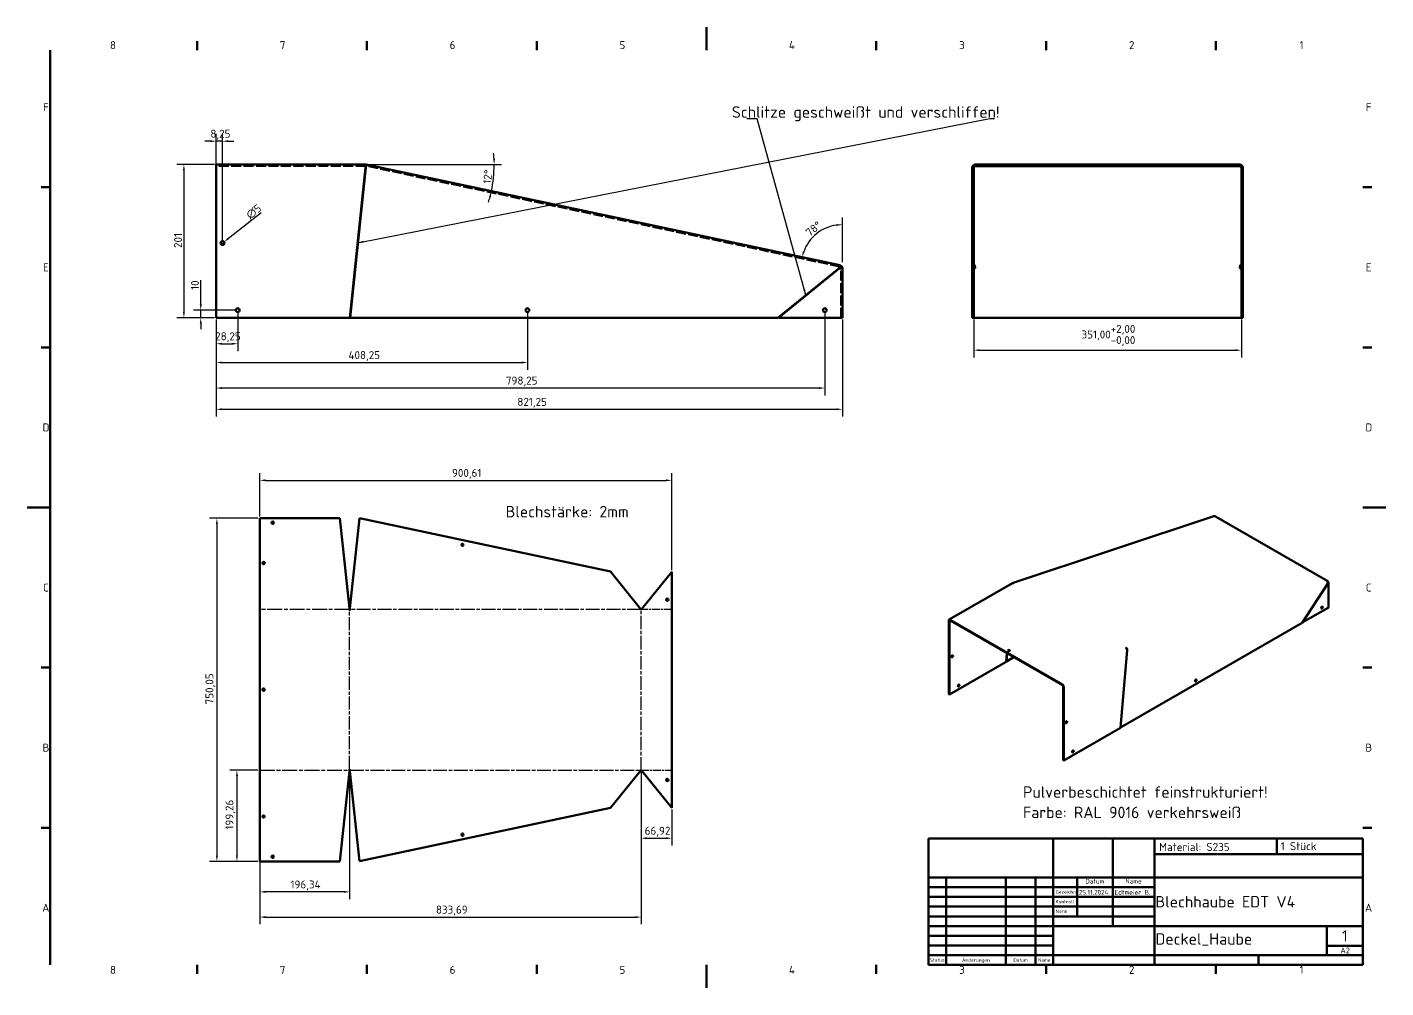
# Model space of a CAD drawing. Header units: millimetres. Extents: x 0 to 1782, y 0 to 1260.
import ezdxf
from ezdxf.enums import TextEntityAlignment as Align

# ---------------------------------------------------------------- set-up
doc = ezdxf.new("R2010")
doc.units = ezdxf.units.MM
doc.header["$LTSCALE"] = 3
doc.linetypes.add('CHAIN', pattern=[0.3543, 0.2362, -0.0295, 0.0591, -0.0295])
doc.linetypes.add('DASHED', pattern=[0.2067, 0.1654, -0.0413])
for name, color, linetype, lineweight in [('Bemaßung (ISO)', 7, 'Continuous', 25), ('Biegungsmittellinie (ISO)', 7, 'CHAIN', 25), ('Rahmen (ISO)', 7, 'Continuous', 70), ('Sichtbar (ISO)', 7, 'Continuous', 50), ('Symbol (ISO)', 7, 'Continuous', 25), ('Titel (ISO)', 7, 'Continuous', 50), ('Verdeckt (ISO)', 7, 'DASHED', 35)]:
    doc.layers.add(name, color=color, linetype=linetype, lineweight=lineweight)
doc.styles.add('Notiztext (DIN)', font='isocpeur.ttf')
doc.styles.add('Textstil11', font='isocpeur.ttf')
doc.styles.add('Textstil13', font='isocpeur.ttf')
doc.styles.add('Textstil14', font='isocpeur.ttf')
doc.styles.add('Textstil19', font='isocpeur.ttf')
doc.dimstyles.new('Standard (DIN)', dxfattribs={"dimscale": 3, "dimtxt": 3.5, "dimasz": 2.5, "dimexe": 3.175, "dimexo": 0.8, "dimgap": 0.8, "dimtad": 1, "dimrnd": 1e-08, "dimzin": 0, "dimtxsty": 'Notiztext (DIN)', "dimcen": 0.09, "dimdle": 10, "dimclrd": 256, "dimclre": 256, "dimclrt": 256, "dimadec": 0, "dimazin": 0, "dimtfac": 1, "dimtmove": 0, "dimatfit": 3, "dimfxl": 0, "dimtolj": 1, "dimtzin": 0, "dimlwd": -1, "dimlwe": -1, "dimarcsym": 0})
doc.dimstyles.new('Standard - Methode 2a (DIN)$7', dxfattribs={"dimscale": 3, "dimtxt": 3.5, "dimasz": 2.5, "dimexe": 3.175, "dimexo": 0.8, "dimgap": 0.8, "dimtad": 1, "dimtih": 1, "dimtoh": 1, "dimrnd": 1e-08, "dimtxsty": 'Notiztext (DIN)', "dimcen": 0.09, "dimdle": 10, "dimclrd": 256, "dimclre": 256, "dimclrt": 256, "dimazin": 2, "dimtfac": 1, "dimtmove": 0, "dimatfit": 3, "dimfxl": 0, "dimtolj": 1, "dimlwd": -1, "dimlwe": -1, "dimarcsym": 0})

# ---------------------------------------------------------------- blocks, each defined once
blk = doc.blocks.new('Ränder Vorgaberahmen')
at = {"layer": 'Rahmen (ISO)'}
for p, q in [((74.25, 410), (74.25, 413.9)), ((148.5, 410), (148.5, 413.9)), ((222.75, 410), (222.75, 413.9)), ((371.25, 410), (371.25, 413.9)), ((445.5, 410), (445.5, 413.9)), ((519.75, 410), (519.75, 413.9)), ((10, 350), (6.1, 350)), ((584, 350), (587.9, 350)), ((10, 280), (6.1, 280)), ((584, 280), (587.9, 280)), ((10, 140), (6.1, 140)), ((584, 140), (587.9, 140)), ((10, 70), (6.1, 70)), ((584, 70), (587.9, 70)), ((74.25, 10), (74.25, 6.1)), ((148.5, 10), (148.5, 6.1)), ((222.75, 10), (222.75, 6.1)), ((371.25, 10), (371.25, 6.1)), ((445.5, 10), (445.5, 6.1)), ((519.75, 10), (519.75, 6.1))]:
    blk.add_line(p, q, dxfattribs=at)
at = {"layer": 'Rahmen (ISO)', "flags": 128}
for points in [[(297, 420), (297, 410)], [(10, 10), (10, 410)], [(0, 210), (10, 210)], [(594, 210), (584, 210)], [(297, 0), (297, 10)]]:
    blk.add_lwpolyline(points, dxfattribs=at)
at = {"layer": 'Rahmen (ISO)', "char_height": 3.5, "attachment_point": 7, "style": 'Notiztext (DIN)'}
for s, insert in [('8', (36.2, 410.4)), ('7', (110.45, 410.4)), ('6', (184.7, 410.4)), ('5', (258.95, 410.4)), ('4', (333.03, 410.4)), ('3', (407.45, 410.4)), ('2', (481.7, 410.4)), ('1', (556.3, 410.4)), ('F', (6.93, 383.25)), ('F', (585.23, 383.25)), ('E', (6.93, 313.25)), ('E', (585.23, 313.25)), ('D', (6.75, 243.25)), ('D', (585.05, 243.25)), ('C', (6.93, 173.25)), ('C', (585.23, 173.25)), ('B', (6.75, 103.25)), ('B', (585.05, 103.25)), ('A', (6.58, 33.25)), ('A', (584.88, 33.25)), ('8', (36.2, 6.1)), ('7', (110.45, 6.1)), ('6', (184.7, 6.1)), ('5', (258.95, 6.1)), ('4', (333.03, 6.1)), ('3', (407.45, 6.1)), ('2', (481.7, 6.1)), ('1', (556.3, 6.1))]:
    blk.add_mtext(s, dxfattribs=dict(at, insert=insert))
blk = doc.blocks.new('Schriftfelder DIN')
at = {"layer": 'Titel (ISO)'}
for p, q in [((288.4, 155.08), (98.4, 155.08)), ((98.4, 155.08), (98.4, 99.83)), ((153, 99.83), (153, 155.08)), ((179, 138.08), (179, 155.08)), ((197.2, 99.83), (197.2, 155.08)), ((250.8, 148.33), (250.8, 155.08)), ((288.4, 99.83), (288.4, 155.08)), ((197.2, 148.33), (288.4, 148.33)), ((98.4, 138.08), (288.4, 138.08)), ((106.2, 99.83), (106.2, 138.08)), ((132.2, 99.83), (132.2, 138.08)), ((145.2, 99.83), (145.2, 138.08)), ((163.4, 121.08), (163.4, 138.08)), ((179, 116.83), (179, 138.08)), ((98.4, 133.83), (153, 133.83)), ((153, 133.83), (197.2, 133.83)), ((98.4, 129.58), (153, 129.58)), ((98.4, 125.33), (153, 125.33)), ((153, 129.58), (197.2, 129.58)), ((153, 125.33), (197.2, 125.33)), ((98.4, 121.08), (153, 121.08)), ((153, 121.08), (197.2, 121.08)), ((98.4, 116.83), (153, 116.83)), ((153, 116.83), (288.4, 116.83)), ((272.6, 104.08), (272.6, 116.83)), ((98.4, 112.58), (153, 112.58)), ((153, 108.33), (98.4, 108.33)), ((272.6, 108.22), (288.4, 108.22)), ((98.4, 104.08), (153, 104.08)), ((153, 104.08), (197.2, 104.08)), ((197.2, 104.08), (288.4, 104.08)), ((242.8, 99.83), (242.8, 104.08)), ((98.4, 99.83), (288.4, 99.83))]:
    blk.add_line(p, q, dxfattribs=at)
at = {"layer": 'Titel (ISO)', "style": 'Textstil14'}
for s, p in [('Datum', (171.2, 134.83)), ('Name', (188.1, 134.83))]:
    blk.add_text(s, height=2, dxfattribs=at).set_placement(p, align=Align.BOTTOM_CENTER)
at = {"layer": 'Titel (ISO)', "style": 'Textstil13'}
for s, p in [('Gezeichn', (154, 130.58)), ('Kontroll', (154, 126.33)), ('Norm', (154, 122.08))]:
    blk.add_text(s, height=1.5, dxfattribs=at).set_placement(p, align=Align.BOTTOM_LEFT)
for s, p in [('Status', (102.3, 101.95)), ('Änderungen', (119.2, 101.95)), ('Datum', (138.7, 101.95)), ('Name', (149.1, 101.95))]:
    blk.add_text(s, height=1.5, dxfattribs=at).set_placement(p, align=Align.MIDDLE_CENTER)
at = {"layer": 'Titel (ISO)'}
for tag, p, height, style in [('ERSTELLUNGSDATUM_001', (164.2, 130.58), 2, 'Textstil14'), ('AUTOR_001', (179.8, 130.58), 2, 'Textstil14'), ('TITEL_001', (197.7, 124.95), 5, 'Textstil11'), ('BAUTEILNUMMER_001', (197.7, 108.7), 5, 'Textstil11'), ('Blattnummer_001', (279.25, 110.02), 5, 'Textstil11'), ('Blattgröße_001', (278.51, 104.9), 2.49, 'Textstil19')]:
    blk.add_attdef(tag, p, '', height=height, dxfattribs=dict(at, style=style))
at = {"layer": 'Titel (ISO)', "style": 'Textstil14'}
for tag, p in [('KONTROLLDATUM', (164.4, 126.33)), ('KONTROLLIERT_VON', (180, 126.33)), ('GENEHM.DAT._KONSTR.', (164.4, 122.08)), ('KONSTR._GEN._VON', (180, 122.08))]:
    blk.add_attdef(tag, text='', height=2, dxfattribs=at).set_placement(p, align=Align.BOTTOM_LEFT)
blk = doc.blocks.new('*D5')
at = {"layer": 'Bemaßung (ISO)'}
for p, q in [((245.5, 1079.8), (196.1, 1079.8)), ((205.6, 1072.3), (205.6, 886.3)), ((245.5, 878.8), (196.1, 878.8))]:
    blk.add_line(p, q, dxfattribs=at)
for points in [[(204.3, 1072.3), (206.8, 1072.3), (205.6, 1079.8)], [(204.3, 886.3), (206.8, 886.3), (205.6, 878.8)]]:
    blk.add_solid(points, dxfattribs=at)
at = {"layer": 'Defpoints', "color": 0}
for p in [(247.9, 1079.8), (205.6, 878.8), (247.9, 878.8)]:
    blk.add_point(p, dxfattribs=at)
at = {"layer": 'Bemaßung (ISO)', "insert": (192.7, 970.4), "char_height": 10.5, "attachment_point": 1, "rotation": 90, "style": 'Notiztext (DIN)'}
blk.add_mtext('\\A1;201', dxfattribs=at)
blk = doc.blocks.new('*D6')
at = {"layer": 'Bemaßung (ISO)'}
for p, q in [((247.9, 876.4), (247.9, 749.3)), ((1069.2, 876.4), (1069.2, 749.3)), ((255.4, 758.8), (1061.7, 758.8))]:
    blk.add_line(p, q, dxfattribs=at)
for points in [[(255.4, 760.1), (255.4, 757.6), (247.9, 758.8)], [(1061.7, 760.1), (1061.7, 757.6), (1069.2, 758.8)]]:
    blk.add_solid(points, dxfattribs=at)
at = {"layer": 'Defpoints', "color": 0}
for p in [(247.9, 878.8), (1069.2, 878.8), (1069.2, 758.8)]:
    blk.add_point(p, dxfattribs=at)
at = {"layer": 'Bemaßung (ISO)', "insert": (642.9, 773.8), "char_height": 10.5, "attachment_point": 1, "style": 'Notiztext (DIN)'}
blk.add_mtext('\\A1;821,25', dxfattribs=at)
blk = doc.blocks.new('*D7')
at = {"layer": 'Bemaßung (ISO)'}
for p, q in [((240.4, 1110.5), (232.9, 1110.5)), ((247.9, 1078.2), (247.9, 1120)), ((256.2, 1110.5), (247.9, 1110.5)), ((256.2, 979.2), (256.2, 1120)), ((263.7, 1110.5), (271.2, 1110.5))]:
    blk.add_line(p, q, dxfattribs=at)
for points in [[(240.4, 1111.7), (240.4, 1109.2), (247.9, 1110.5)], [(263.7, 1111.7), (263.7, 1109.2), (256.2, 1110.5)]]:
    blk.add_solid(points, dxfattribs=at)
at = {"layer": 'Defpoints', "color": 0}
for p in [(247.9, 1110.5), (247.9, 1075.8), (256.2, 976.8)]:
    blk.add_point(p, dxfattribs=at)
at = {"layer": 'Bemaßung (ISO)', "insert": (240.3, 1125.5), "char_height": 10.5, "attachment_point": 1, "style": 'Notiztext (DIN)'}
blk.add_mtext('\\A1;8,25', dxfattribs=at)
blk = doc.blocks.new('*D8')
at = {"layer": 'Bemaßung (ISO)'}
for p, q in [((307.1, 1016.5), (264.1, 983)), ((255.9, 976.8), (256.5, 976.8)), ((256.2, 976.6), (256.2, 977.1))]:
    blk.add_line(p, q, dxfattribs=at)
blk.add_solid([(263.3, 984), (264.8, 982), (258.2, 978.4)], dxfattribs=at)
at = {"layer": 'Defpoints', "color": 0}
for p in [(254.2, 975.3), (258.2, 978.4)]:
    blk.add_point(p, dxfattribs=at)
at = {"layer": 'Bemaßung (ISO)', "insert": (285.7, 1016.2), "char_height": 10.5, "attachment_point": 1, "rotation": 37.9379, "style": 'Notiztext (DIN)'}
blk.add_mtext('\\A1;∅5', dxfattribs=at)
blk = doc.blocks.new('*D9')
at = {"layer": 'Bemaßung (ISO)'}
for p, q in [((227.7, 896.3), (227.7, 928.3)), ((273.8, 888.8), (218.1, 888.8)), ((245.5, 878.8), (218.1, 878.8)), ((227.7, 878.8), (227.7, 888.8)), ((227.7, 871.3), (227.7, 863.8))]:
    blk.add_line(p, q, dxfattribs=at)
for points in [[(226.4, 896.3), (228.9, 896.3), (227.7, 888.8)], [(226.4, 871.3), (228.9, 871.3), (227.7, 878.8)]]:
    blk.add_solid(points, dxfattribs=at)
at = {"layer": 'Defpoints', "color": 0}
for p in [(227.7, 888.8), (247.9, 878.8), (276.2, 888.8)]:
    blk.add_point(p, dxfattribs=at)
at = {"layer": 'Bemaßung (ISO)', "insert": (214.8, 915.4), "char_height": 10.5, "attachment_point": 1, "rotation": 90, "style": 'Notiztext (DIN)'}
blk.add_mtext('\\A1;10', dxfattribs=at)
blk = doc.blocks.new('*D10')
at = {"layer": 'Bemaßung (ISO)'}
for p, q in [((247.9, 876.4), (247.9, 835.2)), ((276.2, 886.4), (276.2, 835.2)), ((255.4, 844.8), (268.7, 844.8))]:
    blk.add_line(p, q, dxfattribs=at)
for points in [[(255.4, 846), (255.4, 843.5), (247.9, 844.8)], [(268.7, 846), (268.7, 843.5), (276.2, 844.8)]]:
    blk.add_solid(points, dxfattribs=at)
at = {"layer": 'Defpoints', "color": 0}
for p in [(247.9, 878.8), (276.2, 888.8), (276.2, 844.8)]:
    blk.add_point(p, dxfattribs=at)
at = {"layer": 'Bemaßung (ISO)', "insert": (246.6, 859.8), "char_height": 10.5, "attachment_point": 1, "style": 'Notiztext (DIN)'}
blk.add_mtext('\\A1;28,25', dxfattribs=at)
blk = doc.blocks.new('*D11')
at = {"layer": 'Bemaßung (ISO)'}
for p, q in [((247.9, 876.4), (247.9, 810.6)), ((656.2, 886.4), (656.2, 810.6)), ((255.4, 820.1), (648.7, 820.1))]:
    blk.add_line(p, q, dxfattribs=at)
for points in [[(255.4, 821.4), (255.4, 818.9), (247.9, 820.1)], [(648.7, 821.4), (648.7, 818.9), (656.2, 820.1)]]:
    blk.add_solid(points, dxfattribs=at)
at = {"layer": 'Defpoints', "color": 0}
for p in [(247.9, 878.8), (656.2, 888.8), (656.2, 820.1)]:
    blk.add_point(p, dxfattribs=at)
at = {"layer": 'Bemaßung (ISO)', "insert": (421.4, 835.1), "char_height": 10.5, "attachment_point": 1, "style": 'Notiztext (DIN)'}
blk.add_mtext('\\A1;408,25', dxfattribs=at)
blk = doc.blocks.new('*D12')
at = {"layer": 'Bemaßung (ISO)'}
for p, q in [((247.9, 876.4), (247.9, 777.1)), ((1046.2, 886.4), (1046.2, 777.1)), ((1038.7, 786.7), (255.4, 786.7))]:
    blk.add_line(p, q, dxfattribs=at)
for points in [[(255.4, 787.9), (255.4, 785.4), (247.9, 786.7)], [(1038.7, 787.9), (1038.7, 785.4), (1046.2, 786.7)]]:
    blk.add_solid(points, dxfattribs=at)
at = {"layer": 'Defpoints', "color": 0}
for p in [(247.9, 878.8), (1046.2, 888.8), (247.9, 786.7)]:
    blk.add_point(p, dxfattribs=at)
at = {"layer": 'Bemaßung (ISO)', "insert": (627.9, 801.7), "char_height": 10.5, "attachment_point": 1, "style": 'Notiztext (DIN)'}
blk.add_mtext('\\A1;798,25', dxfattribs=at)
blk = doc.blocks.new('*D13')
at = {"layer": 'Bemaßung (ISO)'}
for p, q in [((1241.5, 876.4), (1241.5, 826.8)), ((1592.5, 876.4), (1592.5, 826.8)), ((1249, 836.3), (1585, 836.3))]:
    blk.add_line(p, q, dxfattribs=at)
for points in [[(1249, 837.6), (1249, 835.1), (1241.5, 836.3)], [(1585, 837.6), (1585, 835.1), (1592.5, 836.3)]]:
    blk.add_solid(points, dxfattribs=at)
at = {"layer": 'Defpoints', "color": 0}
for p in [(1241.5, 878.8), (1592.5, 878.8), (1592.5, 836.3)]:
    blk.add_point(p, dxfattribs=at)
at = {"layer": 'Bemaßung (ISO)', "insert": (1382.9, 869.5), "char_height": 10.5, "attachment_point": 1, "style": 'Notiztext (DIN)'}
blk.add_mtext('\\A1;351,00\\S+2,00^ -0,00;', dxfattribs=at)
blk = doc.blocks.new('*D14')
at = {"layer": 'Bemaßung (ISO)'}
for p, q in [((305.1, 618.3), (305.1, 675.2)), ((312.6, 665.6), (838, 665.6)), ((845.5, 548), (845.5, 675.2))]:
    blk.add_line(p, q, dxfattribs=at)
for points in [[(312.6, 666.9), (312.6, 664.4), (305.1, 665.6)], [(838, 666.9), (838, 664.4), (845.5, 665.6)]]:
    blk.add_solid(points, dxfattribs=at)
at = {"layer": 'Defpoints', "color": 0}
for p in [(845.5, 665.6), (305.1, 615.9), (845.5, 545.6)]:
    blk.add_point(p, dxfattribs=at)
at = {"layer": 'Bemaßung (ISO)', "insert": (557.2, 680.6), "char_height": 10.5, "attachment_point": 1, "style": 'Notiztext (DIN)'}
blk.add_mtext('\\A1;900,61', dxfattribs=at)
blk = doc.blocks.new('*D15')
at = {"layer": 'Bemaßung (ISO)'}
for p, q in [((302.7, 615.9), (239.3, 615.9)), ((248.8, 608.4), (248.8, 173.4)), ((302.7, 165.9), (239.3, 165.9))]:
    blk.add_line(p, q, dxfattribs=at)
for points in [[(247.6, 608.4), (250.1, 608.4), (248.8, 615.9)], [(247.6, 173.4), (250.1, 173.4), (248.8, 165.9)]]:
    blk.add_solid(points, dxfattribs=at)
at = {"layer": 'Defpoints', "color": 0}
for p in [(305.1, 615.9), (248.8, 165.9), (305.1, 165.9)]:
    blk.add_point(p, dxfattribs=at)
at = {"layer": 'Bemaßung (ISO)', "insert": (233.8, 371.8), "char_height": 10.5, "attachment_point": 1, "rotation": 90, "style": 'Notiztext (DIN)'}
blk.add_mtext('\\A1;750,05', dxfattribs=at)
blk = doc.blocks.new('*D16')
at = {"layer": 'Bemaßung (ISO)'}
blk.add_line((449.2, 1079.8), (622, 1079.8), dxfattribs=at)
for start, end in [(2.5567, 5.1134), (348, 0), (342.8866, 345.4433)]:
    blk.add_arc((444.4, 1079.8), 168.1, start, end, dxfattribs=at)
for points in [[(613.6, 1087.4), (611.1, 1087.3), (612.5, 1079.8)], [(605.9, 1037.9), (608.3, 1037.3), (608.8, 1044.9)]]:
    blk.add_solid(points, dxfattribs=at)
at = {"layer": 'Defpoints', "color": 0}
for p in [(444.4, 1079.8), (446.7, 1079.3), (446.8, 1079.8), (610.9, 1056.4)]:
    blk.add_point(p, dxfattribs=at)
at = {"layer": 'Bemaßung (ISO)', "insert": (597.9, 1055.2), "char_height": 10.5, "attachment_point": 1, "rotation": 84, "style": 'Notiztext (DIN)'}
blk.add_mtext('\\A1;12°', dxfattribs=at)
blk = doc.blocks.new('*D17')
at = {"layer": 'Bemaßung (ISO)'}
blk.add_line((1069.2, 951.8), (1069.2, 1010.5), dxfattribs=at)
blk.add_arc((1069.2, 947), 54, 97.9696, 160.0304, dxfattribs=at)
for points in [[(1061.6, 1001.7), (1061.8, 999.2), (1069.2, 1001)], [(1019.7, 965.1), (1017.3, 965.8), (1016.4, 958.2)]]:
    blk.add_solid(points, dxfattribs=at)
at = {"layer": 'Defpoints', "color": 0}
for p in [(444.8, 1079.7), (1045.5, 995.5), (1069.2, 949.4), (1069.2, 947)]:
    blk.add_point(p, dxfattribs=at)
at = {"layer": 'Bemaßung (ISO)', "insert": (1019.8, 993), "char_height": 10.5, "attachment_point": 1, "rotation": 39, "style": 'Notiztext (DIN)'}
blk.add_mtext('\\A1;78°', dxfattribs=at)
blk = doc.blocks.new('*D18')
at = {"layer": 'Bemaßung (ISO)'}
for p, q in [((302.7, 285.5), (265.6, 285.5)), ((275.1, 278), (275.1, 173.4)), ((302.7, 165.9), (265.6, 165.9))]:
    blk.add_line(p, q, dxfattribs=at)
for points in [[(273.9, 278), (276.4, 278), (275.1, 285.5)], [(273.9, 173.4), (276.4, 173.4), (275.1, 165.9)]]:
    blk.add_solid(points, dxfattribs=at)
at = {"layer": 'Defpoints', "color": 0}
for p in [(305.1, 285.5), (275.1, 165.9), (305.1, 165.9)]:
    blk.add_point(p, dxfattribs=at)
at = {"layer": 'Bemaßung (ISO)', "insert": (260.1, 207.6), "char_height": 10.5, "attachment_point": 1, "rotation": 90, "style": 'Notiztext (DIN)'}
blk.add_mtext('\\A1;199,26', dxfattribs=at)
blk = doc.blocks.new('*D19')
at = {"layer": 'Bemaßung (ISO)'}
for p, q in [((422.9, 284.4), (422.9, 116.3)), ((305.1, 163.5), (305.1, 116.3)), ((415.4, 125.8), (312.6, 125.8))]:
    blk.add_line(p, q, dxfattribs=at)
for points in [[(312.6, 127.1), (312.6, 124.6), (305.1, 125.8)], [(415.4, 127.1), (415.4, 124.6), (422.9, 125.8)]]:
    blk.add_solid(points, dxfattribs=at)
at = {"layer": 'Defpoints', "color": 0}
for p in [(422.9, 286.8), (305.1, 165.9), (305.1, 125.8)]:
    blk.add_point(p, dxfattribs=at)
at = {"layer": 'Bemaßung (ISO)', "insert": (345.4, 140.8), "char_height": 10.5, "attachment_point": 1, "style": 'Notiztext (DIN)'}
blk.add_mtext('\\A1;196,34', dxfattribs=at)
blk = doc.blocks.new('*D20')
at = {"layer": 'Bemaßung (ISO)'}
for p, q in [((805.3, 282.7), (805.3, 186.7)), ((845.5, 233.8), (845.5, 186.7)), ((812.8, 196.3), (838, 196.3))]:
    blk.add_line(p, q, dxfattribs=at)
for points in [[(812.8, 197.5), (812.8, 195), (805.3, 196.3)], [(838, 197.5), (838, 195), (845.5, 196.3)]]:
    blk.add_solid(points, dxfattribs=at)
at = {"layer": 'Defpoints', "color": 0}
for p in [(805.3, 285.1), (845.5, 236.2), (845.5, 196.3)]:
    blk.add_point(p, dxfattribs=at)
at = {"layer": 'Bemaßung (ISO)', "insert": (809.9, 211.3), "char_height": 10.5, "attachment_point": 1, "style": 'Notiztext (DIN)'}
blk.add_mtext('\\A1;66,92', dxfattribs=at)
blk = doc.blocks.new('*D21')
at = {"layer": 'Bemaßung (ISO)'}
for p, q in [((305.1, 284.4), (305.1, 83.3)), ((805.3, 282.7), (805.3, 83.3)), ((312.6, 92.8), (797.8, 92.8))]:
    blk.add_line(p, q, dxfattribs=at)
for points in [[(312.6, 94), (312.6, 91.5), (305.1, 92.8)], [(797.8, 94), (797.8, 91.5), (805.3, 92.8)]]:
    blk.add_solid(points, dxfattribs=at)
at = {"layer": 'Defpoints', "color": 0}
for p in [(305.1, 286.8), (805.3, 285.1), (805.3, 92.8)]:
    blk.add_point(p, dxfattribs=at)
at = {"layer": 'Bemaßung (ISO)', "insert": (536.1, 107.8), "char_height": 10.5, "attachment_point": 1, "style": 'Notiztext (DIN)'}
blk.add_mtext('\\A1;833,69', dxfattribs=at)

msp = doc.modelspace()

# ---------------------------------------------------------------- linework, layer by layer
at = {"layer": 'Bemaßung (ISO)'}
msp.add_line((1069.192, 946.1817), (1069.192, 947.0209), dxfattribs=at)
at = {"layer": 'Biegungsmittellinie (ISO)', "ltscale": 27.648052}
for p, q in [((422.6601, 496.3766), (305.1116, 496.3766)), ((305.1116, 285.4623), (422.6601, 285.4623))]:
    msp.add_line(p, q, dxfattribs=at)
at = {"layer": 'Biegungsmittellinie (ISO)', "ltscale": 24.4849}
msp.add_line((422.9165, 286.8195), (422.9165, 495.0195), dxfattribs=at)
at = {"layer": 'Biegungsmittellinie (ISO)', "ltscale": 25.681347}
for p, q in [((805.3267, 496.3766), (423.1728, 496.3766)), ((423.1728, 285.4623), (805.3267, 285.4623))]:
    msp.add_line(p, q, dxfattribs=at)
at = {"layer": 'Biegungsmittellinie (ISO)', "ltscale": 24.891876}
msp.add_line((805.3267, 285.0892), (805.3267, 496.7498), dxfattribs=at)
at = {"layer": 'Biegungsmittellinie (ISO)', "ltscale": 14.871866}
for p, q in [((845.4775, 496.3766), (805.3267, 496.3766)), ((805.3267, 285.4623), (845.4775, 285.4623))]:
    msp.add_line(p, q, dxfattribs=at)
at = {"layer": 'Sichtbar (ISO)'}
for p, q in [((247.942, 1079.824), (247.942, 1075.824)), ((247.942, 1079.824), (443.9817, 1079.824)), ((247.942, 878.824), (247.942, 1075.824)), ((443.7304, 1075.824), (423.0248, 878.824)), ((423.5276, 878.824), (444.2276, 1075.7718)), ((443.9817, 1079.824), (443.9817, 1077.824)), ((444.3976, 1077.7803), (444.8134, 1079.7366)), ((444.8134, 1079.7366), (1066.0236, 947.6943)), ((1239.528, 1075.824), (1239.528, 878.824)), ((1241.528, 1075.824), (1241.528, 878.824)), ((1243.528, 1079.824), (1590.528, 1079.824)), ((1243.528, 1077.824), (1590.528, 1077.824)), ((1243.528, 1077.824), (1243.528, 1077.7803)), ((1590.528, 1077.7803), (1590.528, 1077.824)), ((1592.528, 1075.824), (1592.528, 878.824)), ((1594.528, 878.824), (1594.528, 1075.824)), ((1066.0236, 947.6943), (1065.6078, 945.738)), ((1243.528, 945.738), (1243.528, 943.7817)), ((1590.528, 943.7817), (1590.528, 945.738)), ((1064.8773, 943.8486), (984.5786, 878.824)), ((985.3731, 878.824), (1065.192, 943.46)), ((1067.192, 943.7817), (1069.192, 943.7817)), ((1069.192, 943.7817), (1069.192, 878.824)), ((423.0248, 878.824), (247.942, 878.824)), ((423.5276, 878.824), (984.5786, 878.824)), ((1065.192, 878.824), (985.3731, 878.824)), ((1065.192, 878.824), (1069.192, 878.824)), ((1241.528, 878.824), (1239.528, 878.824)), ((1243.528, 878.824), (1241.528, 878.824)), ((1590.528, 878.824), (1243.528, 878.824)), ((1590.528, 878.824), (1592.528, 878.824)), ((1592.528, 878.824), (1594.528, 878.824)), ((305.1116, 495.0195), (305.1116, 615.9338)), ((305.1116, 615.9338), (410.1614, 615.9338)), ((410.1614, 615.9338), (422.5847, 497.7338)), ((423.2482, 497.7338), (435.6683, 615.9025)), ((764.9427, 545.913), (435.6683, 615.9025)), ((1556.5451, 618.5627), (1293.0873, 531.1181)), ((1705.7766, 533.3846), (1558.5569, 618.3819)), ((764.9427, 545.913), (804.3941, 497.1946)), ((806.2592, 497.1946), (845.4775, 545.6251)), ((845.4775, 545.6251), (845.4775, 236.2138)), ((1292.5464, 530.8735), (1209.4271, 482.8846)), ((1706.1401, 530.282), (1672.0723, 478.7575)), ((1672.4094, 478.9521), (1706.2736, 530.1687)), ((1705.9549, 532.1019), (1706.2736, 532.2859)), ((1706.1228, 530.2558), (1706.2736, 530.1687)), ((1706.9766, 531.2273), (1706.9766, 499.4835)), ((305.1116, 495.0195), (305.1116, 286.8195)), ((422.5847, 497.7338), (422.7355, 495.0195)), ((423.0974, 495.0195), (422.7355, 495.0195)), ((423.0974, 495.0195), (423.2482, 497.7338)), ((1208.9301, 481.7859), (1208.9301, 385.276)), ((1209.7786, 481.296), (1209.7786, 384.7861)), ((1210.6271, 482.7657), (1357.8467, 397.7684)), ((1210.6271, 481.7859), (1357.8467, 396.7886)), ((1706.2736, 498.5037), (1672.4094, 478.9521)), ((1434.0385, 341.3286), (1672.0723, 478.7575)), ((1672.2585, 479.0392), (1672.4094, 478.9521)), ((1441.31, 445.5749), (1441.3722, 445.949)), ((1285.025, 438.8322), (1284.06, 427.6725)), ((1284.0802, 427.9071), (1284.2733, 427.7956)), ((1285.2181, 438.7208), (1284.2733, 427.7956)), ((1284.2733, 427.7956), (1294.2071, 433.5309)), ((1442.6098, 442.7872), (1433.8252, 341.2055)), ((1434.0385, 341.3286), (1442.8208, 442.8834)), ((1442.6073, 443.0066), (1442.8208, 442.8834)), ((1209.7786, 384.7861), (1284.06, 427.6725)), ((1358.6953, 395.3189), (1358.6953, 298.809)), ((1359.5438, 298.3191), (1359.5438, 394.829)), ((1209.7786, 384.7861), (1208.9301, 385.276)), ((1433.8252, 341.2055), (1359.5438, 298.3191)), ((1433.8455, 341.4401), (1434.0385, 341.3286)), ((305.1116, 284.1051), (305.1116, 286.8195)), ((422.7355, 286.8195), (422.5847, 284.1051)), ((422.7355, 286.8195), (423.0974, 286.8195)), ((423.2482, 284.1051), (423.0974, 286.8195)), ((1358.6953, 298.809), (1359.5438, 298.3191)), ((305.1116, 165.9051), (305.1116, 284.1051)), ((422.5847, 284.1051), (410.1614, 165.9051)), ((435.6683, 165.9365), (423.2482, 284.1051)), ((804.3941, 284.6444), (764.9427, 235.9259)), ((845.4775, 236.2138), (806.2592, 284.6444)), ((435.6683, 165.9365), (764.9427, 235.9259)), ((410.1614, 165.9051), (305.1116, 165.9051))]:
    msp.add_line(p, q, dxfattribs=at)
for centre, radius in [((256.192, 976.824), 2.5), ((276.192, 888.824), 2.5), ((656.192, 888.824), 2.5), ((1046.192, 888.824), 2.5), ((322.0616, 609.9338), 1.5), ((570.9688, 581.0094), 1.5), ((310.0616, 557.1338), 1.5), ((839.4775, 509.1338), 1.5), ((310.0616, 391.2195), 1.5), ((839.4775, 272.7051), 1.5), ((310.0616, 224.7051), 1.5), ((570.9688, 200.8296), 1.5), ((322.0616, 171.9051), 1.5)]:
    msp.add_circle(centre, radius, dxfattribs=at)
for centre, radius, start, end in [((443.9817, 1075.824), 4, 78, 90), ((443.9817, 1075.824), 2, 78, 90), ((1243.528, 1075.824), 4, 90, 180), ((1243.528, 1075.824), 2, 90, 180), ((1590.528, 1075.824), 4, 0, 90), ((1590.528, 1075.824), 2, 0, 90), ((1065.192, 943.7817), 2, 0, 78), ((1065.192, 943.7817), 4, 0, 78), ((805.3267, 497.9498), 1.2, 219, 321), ((805.3267, 283.8892), 1.2, 39, 141)]:
    msp.add_arc(centre, radius, start, end, dxfattribs=at)
for centre, major_axis, start_param, end_param in [((1557.3569, 616.3034), (1.2, 2.0785), 0, 0.575958653), ((1293.7998, 528.8258), (-1.2, -2.0785), 3.717551307, 3.926990817), ((1704.5766, 531.3061), (1.2, 2.0785), 5.497787144, 6.85914396), ((1697.3641, 499.2385), (0.75, 1.299), 3.74285687, 5.68192109), ((1704.5766, 499.4835), (2.4, 0), 5.497787144, 6.283185307), ((1210.6271, 480.8061), (-1.2, 2.0785), 5.497787144, 7.068583471), ((1210.6271, 480.8061), (-0.6, 1.0392), 5.497787144, 7.068583471), ((1441.0194, 443.8286), (1.2, 2.0785), 0.575958653, 0.785398163), ((1212.4302, 435.3068), (0.75, 1.299), 3.74285687, 5.681921091), ((1287.525, 441.4306), (-1.5, 0), 3.74285687, 5.681921091), ((1220.9155, 397.0948), (0.75, 1.299), 3.74285687, 5.681921091), ((1357.8467, 395.8088), (-1.2, 2.0785), 3.926990817, 5.497787144), ((1357.8467, 395.8088), (0.6, -1.0392), 0.785398163, 2.35619449), ((1531.9011, 403.7084), (0.75, 1.299), 3.74285687, 5.681921091), ((1362.1955, 348.8398), (0.75, 1.299), 3.74285687, 5.681921091), ((1370.6807, 310.6278), (0.75, 1.299), 3.74285687, 5.681921091)]:
    msp.add_ellipse(centre, major_axis=major_axis, ratio=0.577350269, start_param=start_param, end_param=end_param, dxfattribs=at)
for centre, major_axis in [((1698.2126, 498.7486), (0.75, 1.299)), ((1213.2788, 434.8169), (0.75, 1.299)), ((1287.525, 442.4103), (-1.5, 0)), ((1221.764, 396.6049), (0.75, 1.299)), ((1532.7496, 403.2185), (0.75, 1.299)), ((1363.044, 348.3499), (0.75, 1.299)), ((1371.5293, 310.1379), (0.75, 1.299))]:
    msp.add_ellipse(centre, major_axis=major_axis, ratio=0.577350269, dxfattribs=at)
for points, knots in [([(443.9817, 1079.824), (443.9308, 1079.824), (443.8798, 1079.1738), (443.8289, 1078.1341), (443.7961, 1077.464), (443.7632, 1076.645), (443.7304, 1075.824)], [0, 0, 0, 0, 0.955100125, 0.955100125, 0.955100125, 1.570796327, 1.570796327, 1.570796327, 1.570796327]), ([(443.9817, 1077.824), (443.9212, 1077.824), (443.8606, 1077.3535), (443.8, 1076.6668), (443.7768, 1076.4038), (443.7536, 1076.114), (443.7304, 1075.824)], [0, 0, 0, 0, 1.135811864, 1.135811864, 1.135811864, 1.570796327, 1.570796327, 1.570796327, 1.570796327]), ([(444.2276, 1075.7718), (444.4426, 1077.028), (444.654, 1078.2677), (444.7571, 1078.9977), (444.8235, 1079.4682), (444.8455, 1079.7298), (444.8134, 1079.7366)], [0, 0, 0, 0, 0.955100125, 0.955100125, 0.955100125, 1.570796327, 1.570796327, 1.570796327, 1.570796327]), ([(444.3976, 1077.7803), (444.4568, 1077.7677), (444.4183, 1077.2949), (444.3348, 1076.6106), (444.3028, 1076.3485), (444.2652, 1076.0602), (444.2276, 1075.7718)], [0, 0, 0, 0, 1.135811864, 1.135811864, 1.135811864, 1.570796327, 1.570796327, 1.570796327, 1.570796327]), ([(1243.528, 1077.7803), (1242.7708, 1077.7677), (1242.0334, 1077.2949), (1241.7143, 1076.6106), (1241.5921, 1076.3485), (1241.528, 1076.0602), (1241.528, 1075.7718)], [0, 0, 0, 0, 1.135811864, 1.135811864, 1.135811864, 1.570796327, 1.570796327, 1.570796327, 1.570796327]), ([(1590.528, 1077.7803), (1591.2852, 1077.7677), (1592.0227, 1077.2949), (1592.3418, 1076.6106), (1592.464, 1076.3485), (1592.528, 1076.0602), (1592.528, 1075.7718)], [0, 0, 0, 0, 1.135811864, 1.135811864, 1.135811864, 1.570796327, 1.570796327, 1.570796327, 1.570796327]), ([(1066.0236, 947.6943), (1065.9598, 947.7079), (1065.7609, 947.0854), (1065.4809, 946.082), (1065.3005, 945.4352), (1065.0891, 944.6429), (1064.8773, 943.8486)], [0, 0, 0, 0, 0.955100125, 0.955100125, 0.955100125, 1.570796327, 1.570796327, 1.570796327, 1.570796327]), ([(1065.6078, 945.738), (1065.5319, 945.7541), (1065.3583, 945.31), (1065.1397, 944.6545), (1065.0559, 944.4034), (1064.9666, 944.1261), (1064.8773, 943.8486)], [0, 0, 0, 0, 1.135811864, 1.135811864, 1.135811864, 1.570796327, 1.570796327, 1.570796327, 1.570796327]), ([(1243.528, 945.738), (1242.7708, 945.7541), (1242.0334, 945.31), (1241.7143, 944.6545), (1241.5921, 944.4034), (1241.528, 944.1261), (1241.528, 943.8486)], [0, 0, 0, 0, 1.135811864, 1.135811864, 1.135811864, 1.570796327, 1.570796327, 1.570796327, 1.570796327]), ([(1590.528, 945.738), (1591.2852, 945.7541), (1592.0227, 945.31), (1592.3418, 944.6545), (1592.464, 944.4034), (1592.528, 944.1261), (1592.528, 943.8486)], [0, 0, 0, 0, 1.135811864, 1.135811864, 1.135811864, 1.570796327, 1.570796327, 1.570796327, 1.570796327]), ([(1067.192, 943.7817), (1067.192, 943.7042), (1066.7214, 943.6266), (1066.0347, 943.5491), (1065.7718, 943.5194), (1065.4819, 943.4897), (1065.192, 943.46)], [0, 0, 0, 0, 1.135811864, 1.135811864, 1.135811864, 1.570796327, 1.570796327, 1.570796327, 1.570796327]), ([(1065.192, 943.46), (1066.4654, 943.5252), (1067.722, 943.5904), (1068.4574, 943.6556), (1068.9315, 943.6977), (1069.192, 943.7397), (1069.192, 943.7817)], [0, 0, 0, 0, 0.955100125, 0.955100125, 0.955100125, 1.570796327, 1.570796327, 1.570796327, 1.570796327]), ([(1243.528, 943.7817), (1242.7708, 943.7042), (1242.0334, 943.6266), (1241.7143, 943.5491), (1241.5921, 943.5194), (1241.528, 943.4897), (1241.528, 943.46)], [0, 0, 0, 0, 1.135811864, 1.135811864, 1.135811864, 1.570796327, 1.570796327, 1.570796327, 1.570796327]), ([(1590.528, 943.7817), (1591.2852, 943.7042), (1592.0227, 943.6266), (1592.3418, 943.5491), (1592.464, 943.5194), (1592.528, 943.4897), (1592.528, 943.46)], [0, 0, 0, 0, 1.135811864, 1.135811864, 1.135811864, 1.570796327, 1.570796327, 1.570796327, 1.570796327]), ([(1556.5452, 618.5626), (1556.5674, 618.57), (1556.5899, 618.5769), (1556.6126, 618.583), (1556.9561, 618.6759), (1557.344, 618.6192), (1557.7098, 618.4239)], [0.9144695248, 0.9144695248, 0.9144695248, 0.9144695248, 0.9551001247, 0.9551001247, 0.9551001247, 1.5707963268, 1.5707963268, 1.5707963268, 1.5707963268]), ([(1292.5475, 530.8722), (1292.6187, 530.9143), (1292.6956, 530.9463), (1292.7779, 530.9673), (1293.0761, 531.0435), (1293.4375, 530.9785), (1293.7998, 530.7854)], [0.7853981634, 0.7853981634, 0.7853981634, 0.7853981634, 0.9551001247, 0.9551001247, 0.9551001247, 1.5707963268, 1.5707963268, 1.5707963268, 1.5707963268]), ([(1704.9294, 533.4266), (1705.4426, 533.1057), (1705.8913, 532.4442), (1706.0846, 531.7039), (1706.2092, 531.2267), (1706.23, 530.723), (1706.1401, 530.282)], [0, 0, 0, 0, 0.955100125, 0.955100125, 0.955100125, 1.570796327, 1.570796327, 1.570796327, 1.570796327]), ([(1706.2736, 530.1687), (1706.8139, 530.5126), (1707.0711, 531.0116), (1706.9421, 531.4783), (1706.8589, 531.7792), (1706.6219, 532.0642), (1706.2736, 532.2859)], [0, 0, 0, 0, 0.955100125, 0.955100125, 0.955100125, 1.570796327, 1.570796327, 1.570796327, 1.570796327]), ([(1441.0194, 445.7881), (1441.5381, 445.4637), (1442.0496, 444.8249), (1442.34, 444.123), (1442.5272, 443.6705), (1442.6237, 443.1974), (1442.6098, 442.7872)], [0, 0, 0, 0, 0.955100125, 0.955100125, 0.955100125, 1.570796327, 1.570796327, 1.570796327, 1.570796327]), ([(1442.8208, 442.8834), (1442.912, 443.5515), (1442.7258, 444.3698), (1442.3284, 445.0074), (1442.0723, 445.4183), (1441.7341, 445.7525), (1441.3722, 445.949)], [0, 0, 0, 0, 0.955100125, 0.955100125, 0.955100125, 1.570796327, 1.570796327, 1.570796327, 1.570796327])]:
    msp.add_open_spline(points, degree=3, knots=knots, dxfattribs=at)
for points in [[(1243.528, 943.7817), (1242.8299, 943.746), (1242.1368, 943.7102), (1241.5319, 943.6745)], [(1592.5279, 943.6745), (1591.9229, 943.7102), (1591.2262, 943.746), (1590.528, 943.7817)], [(1294.1526, 530.9463), (1293.6869, 531.2324), (1293.1809, 531.2378), (1292.8054, 530.9732)]]:
    msp.add_open_spline(points, degree=3, dxfattribs=at)
at = {"layer": 'Verdeckt (ISO)', "ltscale": 26.345184}
msp.add_line((443.9817, 1077.824), (247.942, 1077.824), dxfattribs=at)
at = {"layer": 'Verdeckt (ISO)', "ltscale": 1.269698}
for p, q in [((253.692, 1077.824), (253.692, 1079.824)), ((258.692, 1077.824), (258.692, 1079.824)), ((1241.528, 1075.824), (1239.528, 1075.824)), ((1241.528, 1075.7718), (1239.528, 1075.7718)), ((1243.528, 1077.824), (1243.528, 1079.824)), ((1414.028, 1077.824), (1414.028, 1079.824)), ((1419.028, 1077.824), (1419.028, 1079.824)), ((1590.528, 1079.824), (1590.528, 1077.824)), ((1592.528, 1075.824), (1594.528, 1075.824)), ((1592.528, 1075.7718), (1594.528, 1075.7718)), ((1241.528, 979.324), (1239.528, 979.324)), ((1241.528, 974.324), (1239.528, 974.324)), ((1594.528, 979.324), (1592.528, 979.324)), ((1594.528, 974.324), (1592.528, 974.324)), ((1243.528, 945.738), (1243.528, 947.6943)), ((1590.528, 947.6943), (1590.528, 945.738)), ((1241.528, 943.8486), (1239.528, 943.8486)), ((1241.528, 943.46), (1239.528, 943.46)), ((1592.528, 943.8486), (1594.528, 943.8486)), ((1592.528, 943.46), (1594.528, 943.46)), ((1241.528, 891.324), (1239.528, 891.324)), ((1594.528, 891.324), (1592.528, 891.324)), ((1241.528, 886.324), (1239.528, 886.324)), ((1594.528, 886.324), (1592.528, 886.324))]:
    msp.add_line(p, q, dxfattribs=at)
at = {"layer": 'Verdeckt (ISO)', "ltscale": 25.604275}
msp.add_line((1065.6078, 945.738), (444.3976, 1077.7803), dxfattribs=at)
at = {"layer": 'Verdeckt (ISO)', "ltscale": 26.188395}
msp.add_line((1067.192, 878.824), (1067.192, 943.7817), dxfattribs=at)
at = {"layer": 'Verdeckt (ISO)', "ltscale": 3.98927}
for points in [[(1243.528, 1079.7366), (1242.2546, 1079.726), (1240.998, 1079.0794), (1240.2625, 1078.0519), (1239.7884, 1077.3895), (1239.528, 1076.5816), (1239.528, 1075.7718)], [(1594.528, 1075.7718), (1594.528, 1077.028), (1593.8778, 1078.2677), (1592.8381, 1078.9977), (1592.1679, 1079.4682), (1591.349, 1079.7298), (1590.528, 1079.7366)]]:
    msp.add_open_spline(points, degree=3, knots=[0, 0, 0, 0, 0.955100125, 0.955100125, 0.955100125, 1.570796327, 1.570796327, 1.570796327, 1.570796327], dxfattribs=at)
at = {"layer": 'Verdeckt (ISO)', "ltscale": 3.991305}
for points in [[(1239.528, 943.8486), (1239.528, 945.0807), (1240.1783, 946.2962), (1241.2179, 947.0021), (1241.8881, 947.4571), (1242.7071, 947.703), (1243.528, 947.6943)], [(1590.528, 947.6943), (1591.8015, 947.7079), (1593.058, 947.0854), (1593.7935, 946.082), (1594.2676, 945.4352), (1594.528, 944.6429), (1594.528, 943.8486)]]:
    msp.add_open_spline(points, degree=3, knots=[0, 0, 0, 0, 0.955100125, 0.955100125, 0.955100125, 1.570796327, 1.570796327, 1.570796327, 1.570796327], dxfattribs=at)
at = {"layer": 'Verdeckt (ISO)', "ltscale": 2.661237}
msp.add_open_spline([(1241.5319, 943.6745), (1241.0334, 943.645), (1240.5948, 943.6156), (1240.2625, 943.5861), (1239.7884, 943.5441), (1239.528, 943.5021), (1239.528, 943.46)], degree=3, knots=[0.523598776, 0.523598776, 0.523598776, 0.523598776, 0.955100125, 0.955100125, 0.955100125, 1.570796327, 1.570796327, 1.570796327, 1.570796327], dxfattribs=at)
at = {"layer": 'Verdeckt (ISO)', "ltscale": 2.660092}
msp.add_open_spline([(1594.528, 943.46), (1594.528, 943.5252), (1593.8778, 943.5904), (1592.8381, 943.6556), (1592.7379, 943.6619), (1592.6343, 943.6682), (1592.5279, 943.6745)], degree=3, knots=[0, 0, 0, 0, 0.955100125, 0.955100125, 0.955100125, 1.047197551, 1.047197551, 1.047197551, 1.047197551], dxfattribs=at)

# ---------------------------------------------------------------- block references
at = {"xscale": 3, "yscale": 3, "zscale": 3}
msp.add_blockref('Ränder Vorgaberahmen', (0, 0), dxfattribs=at)
msp.add_blockref('Schriftfelder DIN', (886.7972, -269.4842), dxfattribs=at).add_auto_attribs({'Blattnummer_001': '1', 'Blattgröße_001': 'A2', 'TITEL_001': 'Blechhaube EDT V4', 'BAUTEILNUMMER_001': 'Deckel_Haube', 'ERSTELLUNGSDATUM_001': '25.11.2024', 'AUTOR_001': 'Edtmeier B.'})

# ---------------------------------------------------------------- texts
at = {"layer": 'Symbol (ISO)', "attachment_point": 1, "style": 'Notiztext (DIN)'}
for s, insert, char_height, width in [('\\fISOCPEUR|b0|i0;\\H15.0000;Schlitze geschweißt und verschliffen!', (924.2406, 1156.1768), 15, 341.873274), ('\\fISOCPEUR|b0|i0;\\H15.0000;Blechstärke: 2mm', (627.5307, 632.0609), 15, 158.933215), ('\\fISOCPEUR|b0|i0;Material: S235', (1484.7722, 189.9687), 10.5, 91.305192), ('\\fISOCPEUR|b0|i0;1 Stück ', (1644.1894, 191.1275), 10.5, 53.542206)]:
    msp.add_mtext(s, dxfattribs=dict(at, insert=insert, char_height=char_height, width=width))
at = {"layer": 'Symbol (ISO)', "insert": (1306.172, 264.3072), "char_height": 15, "width": 320.871992, "attachment_point": 1, "line_spacing_factor": 1.068348, "style": 'Notiztext (DIN)'}
msp.add_mtext('\\fISOCPEUR|b0|i0;\\H15.0000;Pulverbeschichtet feinstrukturiert!\\P\\fISOCPEUR|b0|i0;\\H15.0000;Farbe: RAL 9016 verkehrsweiß', dxfattribs=at)

# ---------------------------------------------------------------- dimensions: what is measured, and where the dimension line sits
at = {"layer": 'Bemaßung (ISO)'}
for base, p1, p2, override, picture, middle in [((247.942, 1110.4781), (256.192, 976.824), (247.942, 1075.824), {"dimgap": 0.8, "dimdec": 2, "dimtol": 0, "dimlim": 0, "dimtp": 0, "dimtm": 0, "dimtdec": 2, "dimtofl": 1, "dimatfit": 1}, '*D7', (252.067, 1110.4781)), ((276.192, 844.7517), (247.942, 878.824), (276.192, 888.824), {"dimgap": 0.8, "dimdec": 2, "dimtol": 0, "dimlim": 0, "dimtp": 0, "dimtm": 0, "dimtdec": 2, "dimtofl": 0, "dimatfit": 1}, '*D10', (262.067, 844.7517)), ((656.192, 820.1396), (247.942, 878.824), (656.192, 888.824), {"dimgap": 0.8, "dimdec": 2, "dimtol": 0, "dimlim": 0, "dimtp": 0, "dimtm": 0, "dimtdec": 2, "dimtofl": 0, "dimatfit": 1}, '*D11', (441.0995, 820.1396)), ((247.942, 786.6562), (1046.192, 888.824), (247.942, 878.824), {"dimgap": 0.8, "dimdec": 2, "dimtol": 0, "dimlim": 0, "dimtp": 0, "dimtm": 0, "dimtdec": 2, "dimtofl": 0, "dimatfit": 1}, '*D12', (647.067, 786.6562)), ((1069.192, 758.824), (247.942, 878.824), (1069.192, 878.824), {"dimgap": 0.8, "dimdec": 2, "dimtol": 0, "dimlim": 0, "dimtp": 0, "dimtm": 0, "dimtdec": 2, "dimtofl": 0, "dimatfit": 1}, '*D6', (660.9788, 758.824)), ((845.4775, 665.6251), (305.1116, 615.9338), (845.4775, 545.6251), {"dimgap": 0.8, "dimdec": 2, "dimlfac": 1.666667, "dimtol": 0, "dimlim": 0, "dimtp": 0, "dimtm": 0, "dimtdec": 2, "dimtofl": 0, "dimatfit": 1}, '*D14', (575.2946, 665.6251)), ((305.1116, 125.8079), (422.9165, 286.8195), (305.1116, 165.9051), {"dimgap": 0.8, "dimdec": 2, "dimlfac": 1.666667, "dimtol": 0, "dimlim": 0, "dimtp": 0, "dimtm": 0, "dimtdec": 2, "dimtofl": 0, "dimatfit": 1}, '*D19', (364.014, 125.8079)), ((845.4775, 196.2648), (805.3267, 285.0892), (845.4775, 236.2138), {"dimgap": 0.8, "dimdec": 2, "dimlfac": 1.666667, "dimtol": 0, "dimlim": 0, "dimtp": 0, "dimtm": 0, "dimtdec": 2, "dimtofl": 0, "dimatfit": 1}, '*D20', (825.4021, 196.2648))]:
    dim = msp.add_linear_dim(base=base, p1=p1, p2=p2, dimstyle='Standard (DIN)', override=override, dxfattribs=at)
    dim.commit()
    dim.dimension.update_dxf_attribs({"geometry": picture, "text_midpoint": middle, "dimtype": 160})
for base, center, p1, p2, override, picture, middle in [((610.8548, 1056.4306), (444.4022, 1079.824), (446.7497, 1079.325), (446.8022, 1079.824), {"dimgap": 0.8, "dimse1": 1, "dimadec": 0, "dimtol": 0, "dimlim": 0, "dimtp": 0, "dimtm": 0, "dimtdec": 2}, '*D16', (611.5699, 1062.254)), ((1045.536, 995.5227), (1069.192, 947.0209), (1069.192, 949.4209), (444.8134, 1079.7366), {"dimgap": 0.8, "dimse2": 1, "dimadec": 0, "dimtol": 0, "dimlim": 0, "dimtp": 0, "dimtm": 0, "dimtdec": 2}, '*D17', (1035.2318, 988.9582))]:
    dim = msp.add_angular_dim_3p(base=base, center=center, p1=p1, p2=p2, dimstyle='Standard (DIN)', override=override, dxfattribs=at)
    dim.commit()
    dim.dimension.update_dxf_attribs({"geometry": picture, "text_midpoint": middle, "dimtype": 165})
for base, p1, p2, angle, override, picture, middle in [((205.5763, 878.824), (247.942, 1079.824), (247.942, 878.824), 270, {"dimgap": 0.8, "dimdec": 0, "dimtol": 0, "dimlim": 0, "dimtp": 0, "dimtm": 0, "dimtdec": 2, "dimtofl": 0, "dimatfit": 1}, '*D5', (205.5763, 979.324)), ((227.6504, 888.824), (247.942, 878.824), (276.192, 888.824), 90, {"dimgap": 0.8, "dimdec": 0, "dimtol": 0, "dimlim": 0, "dimtp": 0, "dimtm": 0, "dimtdec": 2, "dimtofl": 1, "dimatfit": 1}, '*D9', (227.6504, 920.6615)), ((1592.528, 836.3088), (1241.528, 878.824), (1592.528, 878.824), 180, {"dimgap": 0.8, "dimdec": 2, "dimtol": 1, "dimlim": 0, "dimtp": 2, "dimtm": 1e-09, "dimtdec": 2, "dimtofl": 0, "dimatfit": 1}, '*D13', (1417.028, 836.3088)), ((248.8302, 165.9051), (305.1116, 615.9338), (305.1116, 165.9051), 270, {"dimgap": 0.8, "dimdec": 2, "dimlfac": 1.666667, "dimtol": 0, "dimlim": 0, "dimtp": 0, "dimtm": 0, "dimtdec": 2, "dimtofl": 0, "dimatfit": 1}, '*D15', (248.8302, 390.9195)), ((275.1116, 165.9051), (305.1116, 285.4623), (305.1116, 165.9051), 270, {"dimgap": 0.8, "dimdec": 2, "dimlfac": 1.666667, "dimtol": 0, "dimlim": 0, "dimtp": 0, "dimtm": 0, "dimtdec": 2, "dimtofl": 0, "dimatfit": 1}, '*D18', (275.1116, 225.6837)), ((805.3267, 92.7967), (305.1116, 286.8195), (805.3267, 285.0892), 180, {"dimgap": 0.8, "dimdec": 2, "dimlfac": 1.666667, "dimtol": 0, "dimlim": 0, "dimtp": 0, "dimtm": 0, "dimtdec": 2, "dimtofl": 0, "dimatfit": 1}, '*D21', (555.2191, 92.7967))]:
    dim = msp.add_linear_dim(base=base, p1=p1, p2=p2, angle=angle, dimstyle='Standard (DIN)', override=override, dxfattribs=at)
    dim.commit()
    dim.dimension.update_dxf_attribs({"geometry": picture, "text_midpoint": middle, "dimtype": 160})
dim = msp.add_diameter_dim_2p(p1=(254.2203, 975.287), p2=(258.1636, 978.361), dimstyle='Standard (DIN)', override={"dimgap": 0.8, "dimdec": 0, "dimlfac": 1, "dimtol": 0, "dimlim": 0, "dimtp": 0, "dimtm": 0, "dimtdec": 2, "dimtofl": 0}, dxfattribs=at)
dim.commit()
dim.dimension.update_dxf_attribs({"geometry": '*D8', "text_midpoint": (299.4495, 1010.545), "dimtype": 163})

# ---------------------------------------------------------------- leaders
at = {"layer": 'Symbol (ISO)', "annotation_type": 0, "has_hookline": 1, "text_width": 6.3}
for points, hookline_direction in [([(433.8776, 977.2979), (1262.4286, 1139.9978)], 0), ([(1021.237, 908.5094), (957.4947, 1139.993), (949.9947, 1139.993)], 1)]:
    msp.add_leader(points, dimstyle='Standard - Methode 2a (DIN)$7', override={"dimgap": 0, "dimtad": 1}, dxfattribs=dict(at, hookline_direction=hookline_direction))

doc.saveas('drawing.dxf')
